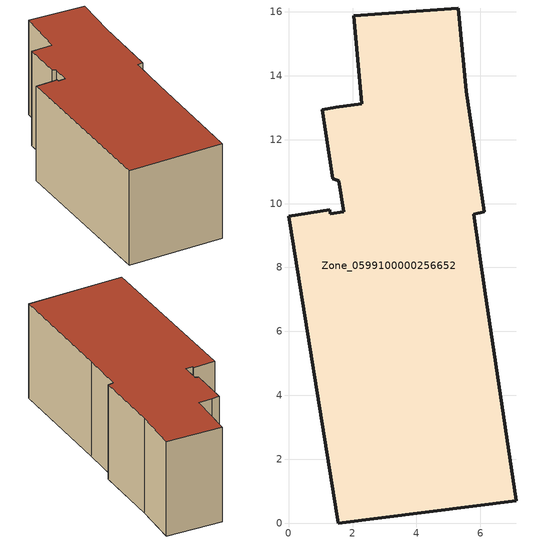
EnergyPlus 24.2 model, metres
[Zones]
Zone_0599100000256652
 floor ground (C_G): 1.3,9.68 1.72,9.74 1.57,10.71 1.38,10.77 1.05,12.94 1.48,13.01 2.28,13.12 2.03,15.88 5.3,16.12 5.56,13.52 6.12,9.74 5.8,9.66 6.14,7.28 7.13,0.7 1.55,0 0,9.6 1.28,9.8 z2.76
 wall outside (C_F): 7.13,0.7 6.14,7.28 5.8,9.66 6.12,9.74 5.56,13.52 5.3,16.12 2.03,15.88 2.28,13.12 1.48,13.01 1.05,12.94 1.38,10.77 1.57,10.71 1.72,9.74 1.3,9.68 1.28,9.8 0,9.6 1.55,0 7.13,0.7 z2.76:8.68
 roof outside (C_R): 1.57,10.71 1.72,9.74 1.3,9.68 1.28,9.8 0,9.6 1.55,0 7.13,0.7 6.14,7.28 5.8,9.66 6.12,9.74 5.56,13.52 5.3,16.12 2.03,15.88 2.28,13.12 1.48,13.01 1.05,12.94 1.38,10.77 z8.68
[BUILDING]
Pand.0599100000256652: North Axis=0; Terrain=City; Loads Convergence Tolerance Value=0.04; Temperature Convergence Tolerance Value=0.4; Solar Distribution=FullExterior; Maximum Number of Warmup Days=25; Minimum Number of Warmup Days=1
[Site:Location]
Rotterdam.The.Hague.AP_ZH_NLD Design_Conditions: Latitude=51.96; Longitude=4.45; Time Zone=1; Elevation=-4.5
[SITE:GROUNDTEMPERATURE:BUILDINGSURFACE]
18, 18, 18, 18, 18, 18, 18, 18, 18, 18, 18, 18
[MATERIAL] Thermal Absorptance=0.9; Solar Absorptance=0.7; Visible Absorptance=0.7
Name | Roughness | Thickness | Conductivity | Density | Specific Heat
G.D.1965 | MediumSmooth | 0.15 | 1 | 540 | 1210
F.D.1965 | Rough | 0.3 | 0.857143 | 1920 | 840
R.D.1965 | MediumRough | 0.2 | 0.08 | 1500 | 1000
[CONSTRUCTION]
C_G: G.D.1965
C_F: F.D.1965
C_R: R.D.1965
[ZONE]
Zone_0599100000256652: Type=1; Multiplier=1; Ceiling Height=Autocalculate; Volume=Autocalculate; Floor Area=autocalculate; Part of Total Floor Area=Yes
[ZONEINFILTRATION:DESIGNFLOWRATE]
Infil_Zone_0599100000256652: Zone or ZoneList or Space or SpaceList=Zone_0599100000256652; Schedule=AlwaysOn; Design Flow Rate Calculation Method=Flow/Area; Flow Rate per Floor Area=0.0042; Constant Term Coefficient=1; Temperature Term Coefficient=0; Velocity Term Coefficient=0; Velocity Squared Term Coefficient=0
[HVACTEMPLATE:ZONE:IDEALLOADSAIRSYSTEM]
Zone_0599100000256652: Maximum Heating Supply Air Temperature=50; Minimum Cooling Supply Air Temperature=13; Maximum Heating Supply Air Humidity Ratio=0.0156; Minimum Cooling Supply Air Humidity Ratio=0.0077; Heating Limit=NoLimit; Cooling Limit=NoLimit; Dehumidification Control Type=ConstantSensibleHeatRatio; Cooling Sensible Heat Ratio=0.7; Dehumidification Setpoint=60; Humidification Control Type=None; Humidification Setpoint=30; Outdoor Air Method=None; Outdoor Air Flow Rate per Person=0.00944; Outdoor Air Flow Rate per Zone Floor Area=0; Outdoor Air Flow Rate per Zone=0; Demand Controlled Ventilation Type=None; Outdoor Air Economizer Type=NoEconomizer; Heat Recovery Type=None; Sensible Heat Recovery Effectiveness=0.7; Latent Heat Recovery Effectiveness=0.65
[ZONECONTROL:THERMOSTAT]
ThermostatControl_Zone_0599100000256652: Zone or ZoneList=Zone_0599100000256652; Control Type Schedule=DualSetpointControlType; Control 1=Thermostat_Zone_0599100000256652; Temperature Difference Between Cutout And Setpoint=0
[THERMOSTATSETPOINT:DUALSETPOINT]
Thermostat_Zone_0599100000256652: Heating Setpoint Temperature Schedule=HeatingSetpoint_Zone_0599100000256652; Cooling Setpoint Temperature Schedule=CoolingSetpoint_Zone_0599100000256652
[SCHEDULE:COMPACT]
HeatingSetpoint_Zone_0599100000256652: Through: 12/31, For: AllDays, Until: 24:00, 21
CoolingSetpoint_Zone_0599100000256652: Through: 12/31, For: AllDays, Until: 24:00, 24
DualSetpointControlType: Through: 12/31, For: AllDays, Until: 24:00, 4
AlwaysOn: Through: 12/31, For: AllDays, Until: 24:00, 1
